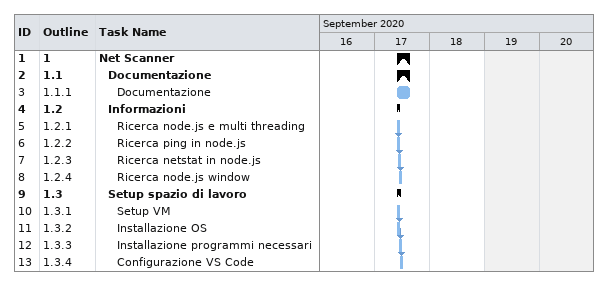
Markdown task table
| ID | WBS | Task | Start | Finish | Predecessors |
|---|---|---|---|---|---|
| 1 | 1 | **Net Scanner** | 2020-09-17 | 2020-09-17 |  |
| 2 | 1.1 | **Documentazione** | 2020-09-17 | 2020-09-17 |  |
| 3 | 1.1.1 | Documentazione | 2020-09-17 | 2020-09-17 |  |
| 4 | 1.2 | **Informazioni** | 2020-09-17 | 2020-09-17 |  |
| 5 | 1.2.1 | Ricerca node.js e multi threading | 2020-09-17 | 2020-09-17 |  |
| 6 | 1.2.2 | Ricerca ping in node.js | 2020-09-17 | 2020-09-17 | 5 |
| 7 | 1.2.3 | Ricerca netstat in node.js | 2020-09-17 | 2020-09-17 | 6 |
| 8 | 1.2.4 | Ricerca node.js window | 2020-09-17 | 2020-09-17 | 7 |
| 9 | 1.3 | **Setup spazio di lavoro** | 2020-09-17 | 2020-09-17 |  |
| 10 | 1.3.1 | Setup VM | 2020-09-17 | 2020-09-17 |  |
| 11 | 1.3.2 | Installazione OS | 2020-09-17 | 2020-09-17 | 10 |
| 12 | 1.3.3 | Installazione programmi necessari | 2020-09-17 | 2020-09-17 | 11 |
| 13 | 1.3.4 | Configurazione VS Code | 2020-09-17 | 2020-09-17 | 12 |
